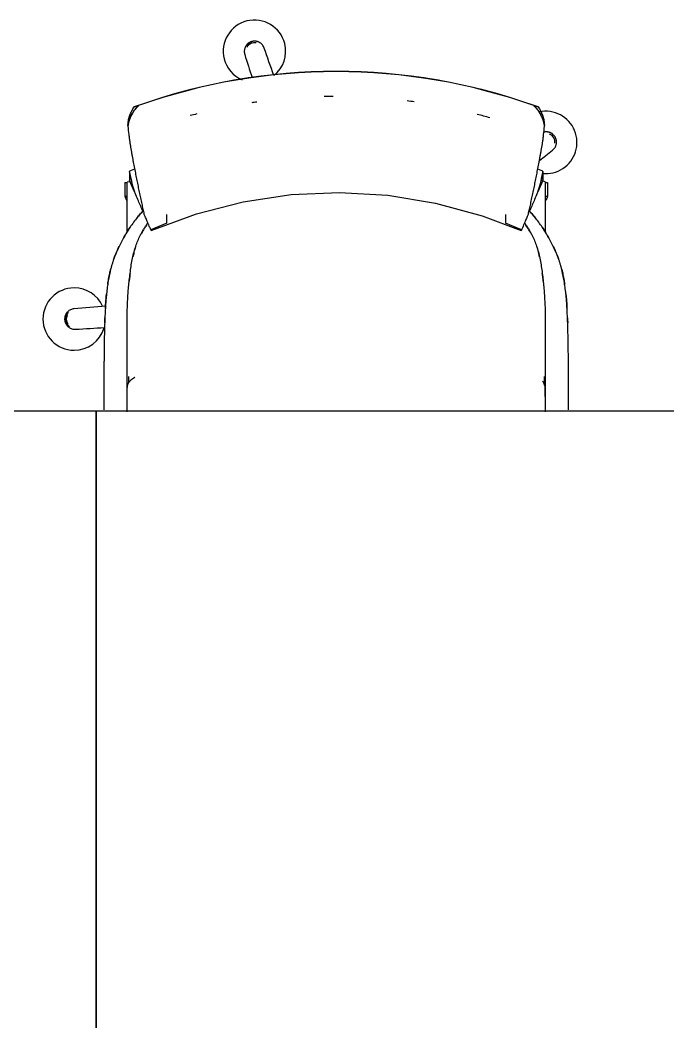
# Model space of a CAD drawing. Extents: x 6433 to 75181, y -2986 to 56414.
# Drawn here: x 26487 to 27318, y 5330 to 6616 of the extents above; entities that cross this region are included whole.
import ezdxf

# ---------------------------------------------------------------- set-up
doc = ezdxf.new("R2010")
doc.units = 0
doc.header["$MEASUREMENT"] = 0
doc.layers.add('A-Furniture', color=252, linetype='CONTINUOUS')

msp = doc.modelspace()

# ---------------------------------------------------------------- linework, layer by layer
at = {"layer": 'A-Furniture'}
for p, q in [((26625.6, 6480.6), (26625.9, 6484.3)), ((26625.9, 6484.3), (26626.4, 6488.5)), ((27159.3, 6488.5), (27159.7, 6484.3)), ((27159.7, 6484.3), (27160, 6480.6)), ((26634.2, 6424.9), (26627.8, 6422.3)), ((26627.8, 6421), (26627.8, 6410.3)), ((27157.8, 6422.3), (27151.4, 6424.9)), ((27157.8, 6421), (27157.8, 6410.3)), ((26621.6, 6407.6), (26621.6, 6390)), ((26621.6, 6407.6), (26624.9, 6407.6)), ((26628.6, 6408.4), (26624.9, 6408)), ((26624.9, 6343.2), (26624.9, 6408)), ((26634.1, 6395.7), (26627.8, 6410.3)), ((27157.8, 6410.3), (27151.5, 6395.7)), ((27160.7, 6408.5), (27156.5, 6409.6)), ((27160.7, 6408.5), (27160.7, 6343.2)), ((27160.7, 6407.6), (27164, 6407.6)), ((27164, 6407.6), (27164, 6390)), ((26773.7, 6382.9), (26835.1, 6392.1)), ((26835.1, 6392.1), (26897, 6394.8)), ((26897, 6394.8), (26959, 6391.2)), ((26621.6, 6390), (26624.9, 6390)), ((26713.6, 6367.5), (26773.7, 6382.9)), ((26959, 6391.2), (27020.2, 6381.2)), ((27020.2, 6381.2), (27080.1, 6365)), ((27160.7, 6390), (27164, 6390)), ((26655.4, 6346), (26713.6, 6367.5)), ((26675.5, 6355.5), (26675.5, 6366.6)), ((27110.2, 6366.6), (27110.2, 6355.5)), ((26675.5, 6355.3), (26655, 6347)), ((27080.1, 6365), (27130.2, 6346)), ((27130.6, 6347), (27110.1, 6355.3)), ((26597.2, 6248.9), (26556.5, 6245.5)), ((26624.9, 6166.8), (26624.9, 6232.8)), ((27160.7, 6232.8), (27160.7, 6166.8)), ((26624.9, 6113.9), (26624.9, 6133.1)), ((27160.7, 6133.1), (27160.7, 6113.9)), ((26584.9, 6113.9), (25784.9, 6113.9)), ((26584.9, 4613.9), (26584.9, 6113.9)), ((27384.9, 6113.9), (26584.9, 6113.9)), ((26584.9, 6113.9), (26584.9, 4613.9))]:
    msp.add_line(p, q, dxfattribs=at)
for centre, radius, start, end in [((26788, 6576.1), 40, 14.1205, 194.1205), ((26788.1, 6575.8), 11.1, 78.6835, 152.96), ((26788, 6576.1), 11.2, 107.8148, 142.9434), ((26788, 6576.1), 40, 308.7602, 14.1205), ((26788, 6576.1), 40, 194.1205, 246.8324), ((26892.8, 5793.4), 756.8, 70.4087, 109.5913), ((26892.8, 5793.4), 756.6, 70.4283, 109.5717), ((26892.8, 5793.4), 756.8, 98.5762, 100.4636), ((26892.8, 5793.4), 756.8, 79.5364, 81.4238), ((26892.8, 5793.4), 756.8, 104.2936, 106.5011), ((26892.8, 5793.4), 756.8, 73.4989, 75.7064), ((26892.8, 5793.4), 724.6, 98.0854, 98.5946), ((26892.8, 5793.4), 724.6, 90.2883, 91.2195), ((26892.8, 5793.4), 724.6, 82.0566, 82.7751), ((26892.8, 5793.4), 756.8, 109.6226, 110.0111), ((26892.8, 5793.4), 724.6, 104.2902, 104.9752), ((26892.8, 5793.4), 724.6, 74.2051, 75.5357), ((26892.8, 5793.4), 756.8, 69.9889, 70.3774), ((27161.7, 6459), 40, 303.0488, 101.8521), ((27162.3, 6459.4), 11.1, 354.0269, 66.9791), ((27161.7, 6459), 40, 263.974, 303.0488), ((26556.7, 6232.3), 40, 90, 270), ((26556.7, 6232.3), 40, 24.4217, 90), ((26556.7, 6232.3), 11.2, 130.1551, 236.5457), ((26557.7, 6232.4), 11.1, 154.4048, 213.826), ((26556.7, 6232.3), 40, 270, 343.4154)]:
    msp.add_arc(centre, radius, start, end, dxfattribs=at)
for points, knots in [([(26791.9, 6588.4), (26791.7, 6588.5), (26791.3, 6588.6), (26790.8, 6588.7), (26790.5, 6588.7), (26790.3, 6588.8), (26790, 6588.8), (26789.7, 6588.9), (26789.4, 6588.9), (26788.9, 6588.9), (26788.5, 6589), (26788.3, 6589), (26788.2, 6589), (26788.1, 6589), (26788, 6589), (26787.9, 6589), (26787.6, 6589), (26787.2, 6588.9), (26786.7, 6588.9), (26786, 6588.8), (26785.3, 6588.7), (26784.6, 6588.5), (26784.1, 6588.3), (26783.6, 6588.2), (26782.9, 6587.9), (26782.1, 6587.5), (26781.5, 6587.2), (26781, 6586.9), (26780.7, 6586.7), (26780.4, 6586.5), (26780.3, 6586.4), (26780.2, 6586.4), (26780.2, 6586.3), (26780.1, 6586.2), (26779.9, 6586.1), (26779.6, 6585.8), (26779.3, 6585.6), (26779, 6585.3), (26778.8, 6585.1), (26778.7, 6585), (26778.6, 6584.9), (26778.5, 6584.8), (26778.4, 6584.7), (26778.2, 6584.5), (26778, 6584.2), (26777.7, 6583.9), (26777.6, 6583.7), (26777.5, 6583.6)], [-1, -1, -1, -1, -0.916667, -0.875, -0.854167, -0.833333, -0.8125, -0.791667, -0.75, -0.708333, -0.6875, -0.677083, -0.671875, -0.666667, -0.661458, -0.65625, -0.645833, -0.625, -0.604167, -0.583333, -0.541667, -0.520833, -0.5, -0.479167, -0.458333, -0.416667, -0.395833, -0.375, -0.354167, -0.34375, -0.338542, -0.333333, -0.328125, -0.322917, -0.3125, -0.291667, -0.25, -0.208333, -0.1875, -0.177083, -0.166667, -0.15625, -0.145833, -0.125, -0.083333, -0.041667, 0, 0, 0, 0]), ([(26796.6, 6585.8), (26796.2, 6586.1), (26795.5, 6586.7), (26794.6, 6587.2), (26794, 6587.6), (26793.6, 6587.7), (26793.4, 6587.8), (26793.3, 6587.9), (26793.1, 6588), (26792.9, 6588), (26792.7, 6588.1), (26792.5, 6588.2), (26792.3, 6588.3), (26792.1, 6588.3), (26792, 6588.4), (26791.9, 6588.4)], [-1, -1, -1, -1, -0.8, -0.6, -0.5, -0.45, -0.4, -0.375, -0.35, -0.3, -0.25, -0.2, -0.15, -0.1, 0, 0, 0, 0]), ([(26777.5, 6583.6), (26777.5, 6583.6), (26777.4, 6583.5), (26777.3, 6583.3), (26777.2, 6583.2), (26777.1, 6583), (26776.9, 6582.8), (26776.8, 6582.5), (26776.6, 6582.2), (26776.4, 6581.9), (26776.1, 6581.2), (26775.6, 6580.1), (26775.4, 6579.3), (26775.3, 6578.8)], [-1, -1, -1, -1, -0.925, -0.85, -0.8125, -0.775, -0.7, -0.625, -0.5875, -0.55, -0.4, -0.2, 0, 0, 0, 0]), ([(26639.1, 6506.4), (26638.1, 6505.5), (26636.8, 6504.1), (26635.2, 6502.2), (26634, 6500.6), (26632.9, 6499.1), (26631.9, 6497.5), (26631.1, 6496.1), (26630.5, 6495), (26630.1, 6494.1), (26629.6, 6493.3), (26629.1, 6492.2), (26628.5, 6490.7), (26627.8, 6489), (26627.2, 6487.3), (26626.7, 6485.6), (26626.1, 6483.4), (26625.8, 6481.7), (26625.6, 6480.6)], [-1, -1, -1, -1, -0.875, -0.8125, -0.75, -0.6875, -0.625, -0.5625, -0.53125, -0.5, -0.46875, -0.4375, -0.375, -0.3125, -0.25, -0.1875, -0.125, 0, 0, 0, 0]), ([(26639.4, 6506.3), (26638.4, 6505.4), (26637.1, 6503.9), (26635.4, 6501.9), (26634.2, 6500.4), (26633, 6498.8), (26632, 6497.1), (26631.1, 6495.7), (26630.5, 6494.5), (26630, 6493.7), (26629.6, 6492.8), (26629, 6491.6), (26628.4, 6490.1), (26627.7, 6488.3), (26627.1, 6486.6), (26626.6, 6484.8), (26626, 6482.5), (26625.7, 6480.8), (26625.6, 6479.7)], [-1, -1, -1, -1, -0.875, -0.8125, -0.75, -0.6875, -0.625, -0.5625, -0.53125, -0.5, -0.46875, -0.4375, -0.375, -0.3125, -0.25, -0.1875, -0.125, 0, 0, 0, 0]), ([(26625.6, 6480.6), (26625.8, 6481.7), (26626.1, 6483.3), (26626.6, 6485.5), (26627.2, 6487.2), (26627.7, 6488.9), (26628.4, 6490.6), (26629, 6492), (26629.5, 6493.1), (26630, 6493.9), (26630.4, 6494.7), (26631, 6495.8), (26631.8, 6497.2), (26632.8, 6498.8), (26633.8, 6500.3), (26634.9, 6501.8), (26636.5, 6503.8), (26637.8, 6505.2), (26638.7, 6506.1)], [-1, -1, -1, -1, -0.875, -0.8125, -0.75, -0.6875, -0.625, -0.5625, -0.53125, -0.5, -0.46875, -0.4375, -0.375, -0.3125, -0.25, -0.1875, -0.125, 0, 0, 0, 0]), ([(26626.4, 6488.5), (26626.6, 6489.4), (26627, 6490.8), (26627.6, 6492.3), (26627.9, 6493.2), (26628.2, 6493.9), (26628.4, 6494.6), (26628.8, 6495.5), (26629.3, 6496.6), (26629.8, 6497.7), (26630.3, 6498.6), (26630.6, 6499.2), (26631, 6499.9), (26631.5, 6500.8), (26632.4, 6502.4), (26633.2, 6503.7), (26633.8, 6504.5)], [-1, -1, -1, -1, -0.833333, -0.75, -0.708333, -0.666667, -0.625, -0.583333, -0.5, -0.416667, -0.375, -0.333333, -0.291667, -0.25, -0.166667, 0, 0, 0, 0]), ([(27160.1, 6479.7), (27160, 6480.8), (27159.7, 6482.5), (27159.1, 6484.8), (27158.6, 6486.6), (27158, 6488.3), (27157.3, 6490.1), (27156.6, 6491.6), (27156.1, 6492.8), (27155.6, 6493.7), (27155.2, 6494.5), (27154.5, 6495.7), (27153.7, 6497.1), (27152.6, 6498.8), (27151.5, 6500.4), (27150.3, 6501.9), (27148.6, 6503.9), (27147.2, 6505.4), (27146.3, 6506.3)], [-1, -1, -1, -1, -0.875, -0.8125, -0.75, -0.6875, -0.625, -0.5625, -0.53125, -0.5, -0.46875, -0.4375, -0.375, -0.3125, -0.25, -0.1875, -0.125, 0, 0, 0, 0]), ([(27155.6, 6494.1), (27155.4, 6494.4), (27155.1, 6495), (27154.5, 6496.1), (27153.7, 6497.5), (27152.7, 6499.1), (27151.6, 6500.6), (27150.5, 6502.2), (27148.8, 6504.1), (27147.5, 6505.5), (27146.6, 6506.4)], [-0.5, -0.5, -0.5, -0.5, -0.46875, -0.4375, -0.375, -0.3125, -0.25, -0.1875, -0.125, 0, 0, 0, 0]), ([(27147, 6506.1), (27147.9, 6505.2), (27149.1, 6503.8), (27150.7, 6501.8), (27151.8, 6500.3), (27152.9, 6498.8), (27153.9, 6497.2), (27154.7, 6495.8), (27155.3, 6494.7), (27155.6, 6494.2), (27155.7, 6493.9)], [-1, -1, -1, -1, -0.875, -0.8125, -0.75, -0.6875, -0.625, -0.5625, -0.53125, -0.5, -0.5, -0.5, -0.5]), ([(27151.8, 6504.5), (27152.4, 6503.7), (27153.3, 6502.4), (27154.2, 6500.9), (27154.7, 6500), (27155, 6499.3), (27155.4, 6498.7), (27155.8, 6497.8), (27156.3, 6496.6), (27156.8, 6495.5), (27157.2, 6494.6), (27157.5, 6493.9), (27157.8, 6493.2), (27158.1, 6492.3), (27158.6, 6490.7), (27159, 6489.4), (27159.3, 6488.5)], [-1, -1, -1, -1, -0.833333, -0.75, -0.708333, -0.666667, -0.625, -0.583333, -0.5, -0.416667, -0.375, -0.333333, -0.291667, -0.25, -0.166667, 0, 0, 0, 0]), ([(27156.6, 6492), (27156.8, 6491.5), (27157.3, 6490.5), (27157.9, 6488.9), (27158.5, 6487.2), (27159, 6485.5), (27159.6, 6483.3), (27159.9, 6481.7), (27160, 6480.6)], [-0.4263073, -0.4263073, -0.4263073, -0.4263073, -0.375, -0.3125, -0.25, -0.1875, -0.125, 0, 0, 0, 0]), ([(27160, 6480.6), (27159.9, 6481.7), (27159.6, 6483.4), (27159, 6485.6), (27158.5, 6487.3), (27157.9, 6489), (27157.2, 6490.6), (27156.8, 6491.5), (27156.6, 6491.9)], [-1, -1, -1, -1, -0.875, -0.8125, -0.75, -0.6875, -0.625, -0.5812605, -0.5812605, -0.5812605, -0.5812605]), ([(26625.6, 6479.7), (26625.9, 6476), (26626.5, 6470.7), (26627.4, 6464), (26628.1, 6459.2), (26628.8, 6454.7), (26629.5, 6450.4), (26630.3, 6446.2), (26631, 6442), (26631.8, 6437.8), (26632.8, 6432.3), (26634.1, 6425.6), (26635.6, 6417.9), (26637.1, 6410.3), (26638.4, 6404), (26639.4, 6399), (26640.2, 6395.3), (26641, 6391.5), (26641.8, 6387.7), (26642.6, 6383.9), (26643.4, 6380.3), (26644.1, 6376.9), (26645.1, 6372.4), (26645.9, 6369.3), (26646.3, 6367.2)], [-1, -1, -1, -1, -0.928571, -0.892857, -0.857143, -0.821429, -0.785714, -0.75, -0.714286, -0.678571, -0.642857, -0.571429, -0.5, -0.428571, -0.357143, -0.321429, -0.285714, -0.25, -0.214286, -0.178571, -0.142857, -0.107143, -0.071429, 0, 0, 0, 0]), ([(27139.3, 6367.2), (27139.8, 6369.3), (27140.5, 6372.4), (27141.5, 6376.9), (27142.3, 6380.3), (27143.1, 6383.9), (27143.9, 6387.7), (27144.7, 6391.5), (27145.5, 6395.3), (27146.2, 6399), (27147.3, 6404), (27148.3, 6409), (27149.3, 6414.1), (27150.3, 6419.1), (27151.6, 6425.6), (27152.8, 6432.3), (27153.9, 6437.8), (27154.6, 6442), (27155.4, 6446.2), (27156.1, 6450.4), (27156.9, 6454.7), (27157.6, 6459.2), (27158.3, 6464), (27159.1, 6470.7), (27159.7, 6476), (27160.1, 6479.7)], [-1, -1, -1, -1, -0.928571, -0.892857, -0.857143, -0.821429, -0.785714, -0.75, -0.714286, -0.678571, -0.642857, -0.571429, -0.535714, -0.5, -0.428571, -0.357143, -0.321429, -0.285714, -0.25, -0.214286, -0.178571, -0.142857, -0.107143, -0.071429, 0, 0, 0, 0]), ([(27166.3, 6471.9), (27166.2, 6471.9), (27166.1, 6472), (27165.9, 6472), (27165.7, 6472.1), (27165.6, 6472.1), (27165.3, 6472.2), (27165, 6472.3), (27164.7, 6472.3), (27164.3, 6472.4), (27163.5, 6472.5), (27162.4, 6472.6), (27161.5, 6472.5), (27161, 6472.5)], [-1, -1, -1, -1, -0.925, -0.85, -0.8125, -0.775, -0.7, -0.625, -0.5875, -0.55, -0.4, -0.2, 0, 0, 0, 0]), ([(27175.5, 6459.8), (27175.4, 6460.1), (27175.4, 6460.5), (27175.4, 6461), (27175.3, 6461.3), (27175.3, 6461.5), (27175.2, 6461.7), (27175.2, 6462), (27175.1, 6462.4), (27175, 6462.9), (27174.9, 6463.2), (27174.8, 6463.4), (27174.8, 6463.5), (27174.8, 6463.6), (27174.7, 6463.7), (27174.7, 6463.9), (27174.6, 6464.1), (27174.4, 6464.5), (27174.2, 6464.9), (27173.9, 6465.5), (27173.6, 6466.2), (27173.2, 6466.8), (27172.9, 6467.2), (27172.5, 6467.7), (27172, 6468.2), (27171.5, 6468.8), (27170.9, 6469.3), (27170.5, 6469.7), (27170.2, 6469.9), (27170, 6470.1), (27169.8, 6470.2), (27169.8, 6470.2), (27169.7, 6470.3), (27169.6, 6470.4), (27169.4, 6470.5), (27169.1, 6470.7), (27168.7, 6470.9), (27168.3, 6471.1), (27168.1, 6471.2), (27168, 6471.3), (27167.9, 6471.3), (27167.7, 6471.4), (27167.6, 6471.4), (27167.4, 6471.5), (27167, 6471.7), (27166.6, 6471.8), (27166.4, 6471.9), (27166.3, 6471.9)], [-1, -1, -1, -1, -0.916667, -0.875, -0.854167, -0.833333, -0.8125, -0.791667, -0.75, -0.708333, -0.6875, -0.677083, -0.671875, -0.666667, -0.661458, -0.65625, -0.645833, -0.625, -0.604167, -0.583333, -0.541667, -0.520833, -0.5, -0.479167, -0.458333, -0.416667, -0.395833, -0.375, -0.354167, -0.34375, -0.338542, -0.333333, -0.328125, -0.322917, -0.3125, -0.291667, -0.25, -0.208333, -0.1875, -0.177083, -0.166667, -0.15625, -0.145833, -0.125, -0.083333, -0.041667, 0, 0, 0, 0]), ([(27174.5, 6454.6), (27174.7, 6455), (27175, 6455.9), (27175.2, 6456.9), (27175.3, 6457.6), (27175.4, 6458), (27175.4, 6458.2), (27175.4, 6458.4), (27175.4, 6458.6), (27175.4, 6458.8), (27175.5, 6459), (27175.5, 6459.2), (27175.5, 6459.4), (27175.5, 6459.6), (27175.5, 6459.8), (27175.5, 6459.8)], [-1, -1, -1, -1, -0.8, -0.6, -0.5, -0.45, -0.4, -0.375, -0.35, -0.3, -0.25, -0.2, -0.15, -0.1, 0, 0, 0, 0]), ([(27157.8, 6419.9), (27157.8, 6420.5), (27157.8, 6421.3), (27157.8, 6421.9), (27157.8, 6422), (27157.8, 6422)], [0.4444444, 0.4444444, 0.4444444, 0.4444444, 0.5833333, 0.6527778, 0.6666667, 0.6666667, 0.6666667, 0.6666667]), ([(26627.8, 6410.3), (26629.3, 6406.9), (26631.4, 6401.9), (26633.5, 6397), (26634.1, 6395.6)], [-1, -1, -1, -1, -0.94117647, -0.91762986, -0.91762986, -0.91762986, -0.91762986]), ([(26634.1, 6395.6), (26633.5, 6397), (26631.4, 6401.9), (26629.3, 6406.9), (26627.8, 6410.3)], [-0.08237014, -0.08237014, -0.08237014, -0.08237014, -0.05882353, 0, 0, 0, 0]), ([(27151.5, 6395.6), (27152.1, 6397), (27153.8, 6400.9), (27155.5, 6404.8), (27156.5, 6407.3)], [-0.08237256, -0.08237256, -0.08237256, -0.08237256, -0.05882353, -0.01720991, -0.01720991, -0.01720991, -0.01720991]), ([(27156.5, 6407.3), (27155.5, 6404.8), (27153.8, 6400.9), (27152.1, 6397), (27151.5, 6395.6)], [-0.98279009, -0.98279009, -0.98279009, -0.98279009, -0.94117647, -0.91762744, -0.91762744, -0.91762744, -0.91762744]), ([(26644.7, 6371), (26644.3, 6371.9), (26643.1, 6374.8), (26640.7, 6380.4), (26637.5, 6387.7), (26635.3, 6393), (26634.1, 6395.7)], [-0.7, -0.7, -0.7, -0.7, -0.6, -0.4, -0.2, 0, 0, 0, 0]), ([(27151.5, 6395.7), (27150.4, 6393), (27148.1, 6387.7), (27145, 6380.4), (27142.6, 6374.9), (27141.3, 6371.9), (27140.9, 6371)], [-1, -1, -1, -1, -0.8, -0.6, -0.4, -0.3, -0.3, -0.3, -0.3]), ([(26645.1, 6371), (26644.4, 6370.3), (26640.1, 6365.8), (26634.5, 6358.8), (26628.4, 6350.2), (26624.2, 6343.6), (26620.8, 6337.9), (26618.3, 6333.3), (26616.5, 6329.8), (26614.8, 6326.2), (26612.6, 6321.5), (26610, 6315.7), (26607.6, 6309.8), (26606, 6304.9), (26604.8, 6301), (26603.7, 6297), (26602.5, 6291.8), (26601.1, 6285.2), (26600, 6278.5), (26599.2, 6273.1), (26598.7, 6268.9), (26598.2, 6264.8), (26597.7, 6259.5), (26597.2, 6253.2), (26596.7, 6245.9), (26596.3, 6238.6), (26596, 6231.2), (26595.7, 6223.8), (26595.5, 6216.2), (26595.4, 6209.7), (26595.3, 6204.2), (26595.2, 6200), (26595.2, 6196), (26595.1, 6192.6), (26595.1, 6189.7), (26595, 6186.4), (26595, 6182.3), (26595, 6177.4), (26594.9, 6172.5), (26594.9, 6167.8), (26594.9, 6164.1), (26594.9, 6161), (26594.9, 6157.9), (26594.9, 6153.9), (26594.9, 6149.5), (26594.8, 6145.7), (26594.8, 6142.6), (26594.8, 6140.5), (26594.8, 6138.7), (26594.8, 6137.3), (26594.8, 6135.6), (26594.8, 6133.3), (26594.8, 6131.1), (26594.8, 6129.3), (26594.8, 6127.5), (26594.8, 6125.1), (26594.8, 6122.1), (26594.8, 6120.4), (26594.8, 6119.3), (26594.8, 6117.6), (26594.8, 6116.4), (26594.8, 6115.9)], [0.3653943, 0.3653943, 0.3653943, 0.3653943, 0.3695652, 0.3913043, 0.4021739, 0.4130435, 0.423913, 0.4293478, 0.4347826, 0.4402174, 0.4456522, 0.4565217, 0.4673913, 0.4728261, 0.4782609, 0.4836957, 0.4891304, 0.5, 0.5108696, 0.5163043, 0.5217391, 0.5271739, 0.5326087, 0.5434783, 0.5543478, 0.5652174, 0.576087, 0.5869565, 0.5978261, 0.6086957, 0.6141304, 0.6195652, 0.625, 0.6304348, 0.6358696, 0.6413043, 0.6467391, 0.6521739, 0.6576087, 0.6630435, 0.6684783, 0.673913, 0.6793478, 0.6847826, 0.6902174, 0.6956522, 0.6983696, 0.701087, 0.7038043, 0.7065217, 0.7092391, 0.7119565, 0.7146739, 0.7173913, 0.7201087, 0.7228261, 0.7282609, 0.7309783, 0.7336957, 0.736413, 0.7391304, 0.7391304, 0.7391304, 0.7391304]), ([(26636.8, 6361.6), (26637.2, 6362.3), (26639.3, 6364.8), (26642.1, 6368), (26644.5, 6370.4), (26645.3, 6371.2)], [0.61124881, 0.61124881, 0.61124881, 0.61124881, 0.61458333, 0.625, 0.62948281, 0.62948281, 0.62948281, 0.62948281]), ([(27140.4, 6371.2), (27141.1, 6370.4), (27143.6, 6368), (27146.4, 6364.8), (27148.4, 6362.3), (27148.9, 6361.6)], [0.37051719, 0.37051719, 0.37051719, 0.37051719, 0.375, 0.38541667, 0.38875119, 0.38875119, 0.38875119, 0.38875119]), ([(27190.8, 6115.9), (27190.8, 6116.4), (27190.8, 6117.6), (27190.8, 6119.3), (27190.8, 6120.4), (27190.8, 6122.1), (27190.8, 6125.1), (27190.8, 6127.5), (27190.8, 6129.3), (27190.8, 6131.1), (27190.8, 6133.3), (27190.8, 6135.6), (27190.8, 6137.3), (27190.8, 6138.7), (27190.8, 6140.5), (27190.8, 6142.6), (27190.8, 6145.7), (27190.8, 6149.5), (27190.8, 6153.9), (27190.8, 6157.9), (27190.8, 6161), (27190.8, 6164.1), (27190.7, 6167.8), (27190.7, 6172.5), (27190.7, 6177.4), (27190.6, 6182.3), (27190.6, 6186.4), (27190.6, 6189.7), (27190.5, 6192.6), (27190.5, 6196), (27190.4, 6200), (27190.4, 6204.2), (27190.3, 6209.7), (27190.1, 6216.2), (27189.9, 6223.8), (27189.7, 6231.2), (27189.3, 6238.6), (27188.9, 6245.9), (27188.5, 6253.2), (27188, 6259.5), (27187.5, 6264.8), (27187, 6268.9), (27186.4, 6273.1), (27185.7, 6278.5), (27184.6, 6285.2), (27183.2, 6291.8), (27181.9, 6297), (27180.9, 6301), (27179.7, 6304.9), (27178, 6309.8), (27175.7, 6315.7), (27173.1, 6321.5), (27170.9, 6326.2), (27169.1, 6329.8), (27167.3, 6333.3), (27164.8, 6337.9), (27161.5, 6343.6), (27157.2, 6350.2), (27151.2, 6358.8), (27145.5, 6365.8), (27141.3, 6370.3), (27140.6, 6371)], [0.2608696, 0.2608696, 0.2608696, 0.2608696, 0.263587, 0.2663043, 0.2690217, 0.2717391, 0.2771739, 0.2798913, 0.2826087, 0.2853261, 0.2880435, 0.2907609, 0.2934783, 0.2961957, 0.298913, 0.3016304, 0.3043478, 0.3097826, 0.3152174, 0.3206522, 0.326087, 0.3315217, 0.3369565, 0.3423913, 0.3478261, 0.3532609, 0.3586957, 0.3641304, 0.3695652, 0.375, 0.3804348, 0.3858696, 0.3913043, 0.4021739, 0.4130435, 0.423913, 0.4347826, 0.4456522, 0.4565217, 0.4673913, 0.4728261, 0.4782609, 0.4836957, 0.4891304, 0.5, 0.5108696, 0.5163043, 0.5217391, 0.5271739, 0.5326087, 0.5434783, 0.5543478, 0.5597826, 0.5652174, 0.5706522, 0.576087, 0.5869565, 0.5978261, 0.6086957, 0.6304348, 0.6346057, 0.6346057, 0.6346057, 0.6346057]), ([(26624.8, 6113.3), (26624.8, 6113.4), (26624.8, 6114), (26624.8, 6115.2), (26624.8, 6117), (26624.8, 6118.4), (26624.8, 6119.3), (26624.8, 6120.2), (26624.8, 6121.1), (26624.8, 6122.6), (26624.8, 6124.7), (26624.8, 6126.5), (26624.8, 6128.3), (26624.8, 6130), (26624.8, 6131.9), (26624.8, 6134.1), (26624.8, 6136.2), (26624.8, 6137.7), (26624.8, 6139.1), (26624.8, 6140.8), (26624.8, 6142.8), (26624.8, 6145.7), (26624.8, 6149.1), (26624.8, 6153.4), (26624.8, 6157.3), (26624.8, 6160.5), (26624.8, 6163.6), (26624.8, 6168.6), (26624.8, 6175.9), (26624.8, 6182.7), (26624.8, 6186.8), (26624.8, 6189.9), (26624.8, 6192.7), (26624.8, 6195.8), (26624.8, 6200.4), (26624.8, 6205.4), (26624.8, 6210.2), (26624.8, 6214.9), (26624.8, 6220.3), (26624.8, 6226.5), (26624.8, 6232.6), (26624.8, 6238.6), (26624.9, 6244.8), (26625.1, 6251.5), (26625.5, 6259), (26626, 6267), (26626.7, 6275.6), (26627.7, 6284.4), (26628.8, 6293.2), (26630, 6302), (26631.5, 6310.4), (26633.5, 6318.6), (26635.8, 6326.1), (26638.3, 6332.9), (26640.8, 6338.4), (26643, 6342.7), (26644.8, 6346), (26646.8, 6349.3), (26648.9, 6352.4), (26650.3, 6354.3), (26651, 6355.2)], [0.265434, 0.265434, 0.265434, 0.265434, 0.2663043, 0.2690217, 0.2717391, 0.2744565, 0.2758152, 0.2771739, 0.2798913, 0.2826087, 0.2853261, 0.2880435, 0.2907609, 0.2934783, 0.2961957, 0.298913, 0.3016304, 0.3043478, 0.3070652, 0.3097826, 0.3125, 0.3152174, 0.3206522, 0.326087, 0.3315217, 0.3369565, 0.3423913, 0.3478261, 0.3586957, 0.3641304, 0.3695652, 0.375, 0.3804348, 0.3858696, 0.3913043, 0.4021739, 0.4076087, 0.4130435, 0.423913, 0.4347826, 0.4456522, 0.4565217, 0.4673913, 0.4782609, 0.4891304, 0.5, 0.5108696, 0.5217391, 0.5326087, 0.5434783, 0.5543478, 0.5652174, 0.576087, 0.5869565, 0.5978261, 0.6032609, 0.6086957, 0.6141304, 0.6195652, 0.6245261, 0.6245261, 0.6245261, 0.6245261]), ([(26649.9, 6353.2), (26649.8, 6353.1), (26648.3, 6351.1), (26645.6, 6347.1), (26643.1, 6342.9), (26642, 6340.8), (26641.9, 6340.7)], [0.38494072, 0.38494072, 0.38494072, 0.38494072, 0.38541667, 0.39583333, 0.40625, 0.40666493, 0.40666493, 0.40666493, 0.40666493]), ([(27134.7, 6355.2), (27135.4, 6354.3), (27136.8, 6352.4), (27138.9, 6349.3), (27140.8, 6346), (27142.6, 6342.7), (27144.9, 6338.4), (27147.4, 6332.9), (27149.9, 6326.1), (27152.2, 6318.6), (27154.1, 6310.4), (27155.6, 6302), (27156.9, 6293.2), (27158, 6284.4), (27158.9, 6275.6), (27159.6, 6267), (27160.1, 6259), (27160.6, 6251.5), (27160.8, 6244.8), (27160.9, 6238.6), (27160.8, 6232.6), (27160.8, 6226.5), (27160.9, 6220.3), (27160.9, 6214.9), (27160.9, 6210.2), (27160.8, 6205.4), (27160.8, 6200.4), (27160.8, 6195.8), (27160.8, 6192.7), (27160.8, 6189.9), (27160.8, 6186.8), (27160.8, 6182.7), (27160.8, 6175.9), (27160.8, 6168.6), (27160.8, 6163.6), (27160.8, 6160.5), (27160.8, 6157.3), (27160.8, 6153.4), (27160.8, 6149.1), (27160.8, 6145.7), (27160.8, 6142.8), (27160.8, 6140.8), (27160.8, 6139.1), (27160.8, 6137.7), (27160.8, 6136.2), (27160.8, 6134.1), (27160.8, 6131.9), (27160.8, 6130), (27160.8, 6128.3), (27160.8, 6126.5), (27160.8, 6124.7), (27160.8, 6122.6), (27160.8, 6121.1), (27160.8, 6120.2), (27160.8, 6119.3), (27160.8, 6118.4), (27160.8, 6117), (27160.8, 6115.2), (27160.8, 6114), (27160.8, 6113.4), (27160.8, 6113.3)], [0.3754739, 0.3754739, 0.3754739, 0.3754739, 0.3804348, 0.3858696, 0.3913043, 0.3967391, 0.4021739, 0.4130435, 0.423913, 0.4347826, 0.4456522, 0.4565217, 0.4673913, 0.4782609, 0.4891304, 0.5, 0.5108696, 0.5217391, 0.5326087, 0.5434783, 0.5543478, 0.5652174, 0.576087, 0.5869565, 0.5923913, 0.5978261, 0.6086957, 0.6141304, 0.6195652, 0.625, 0.6304348, 0.6358696, 0.6413043, 0.6521739, 0.6576087, 0.6630435, 0.6684783, 0.673913, 0.6793478, 0.6847826, 0.6875, 0.6902174, 0.6929348, 0.6956522, 0.6983696, 0.701087, 0.7038043, 0.7065217, 0.7092391, 0.7119565, 0.7146739, 0.7173913, 0.7201087, 0.7228261, 0.7241848, 0.7255435, 0.7282609, 0.7309783, 0.7336957, 0.734566, 0.734566, 0.734566, 0.734566]), ([(27143.7, 6340.7), (27143.7, 6340.8), (27142.5, 6342.9), (27140.1, 6347.1), (27137.3, 6351.1), (27135.9, 6353.1), (27135.8, 6353.2)], [0.59333507, 0.59333507, 0.59333507, 0.59333507, 0.59375, 0.60416667, 0.61458333, 0.61505928, 0.61505928, 0.61505928, 0.61505928]), ([(26620.2, 6336.8), (26620.7, 6337.5), (26622.3, 6340.4), (26625.1, 6344.8), (26627.5, 6348.5), (26628.5, 6350.1)], [0.56930885, 0.56930885, 0.56930885, 0.56930885, 0.57291667, 0.58333333, 0.59148312, 0.59148312, 0.59148312, 0.59148312]), ([(27157.1, 6350.1), (27158.2, 6348.5), (27160.6, 6344.8), (27163.3, 6340.4), (27165, 6337.5), (27165.4, 6336.8)], [0.40851688, 0.40851688, 0.40851688, 0.40851688, 0.41666667, 0.42708333, 0.43069115, 0.43069115, 0.43069115, 0.43069115]), ([(26607.7, 6309.7), (26608.9, 6312.9), (26610.9, 6318.2), (26613.3, 6323.4), (26614.3, 6325.6)], [0.52726515, 0.52726515, 0.52726515, 0.52726515, 0.54166667, 0.55157401, 0.55157401, 0.55157401, 0.55157401]), ([(26635.3, 6324.9), (26635, 6323.8), (26634, 6320.4), (26633, 6316.1), (26632.3, 6313), (26632.1, 6312.2)], [0.43216245, 0.43216245, 0.43216245, 0.43216245, 0.4375, 0.44791667, 0.45133306, 0.45133306, 0.45133306, 0.45133306]), ([(27153.5, 6312.2), (27153.4, 6313), (27152.7, 6316.1), (27151.6, 6320.4), (27150.7, 6323.8), (27150.3, 6324.9)], [0.54866694, 0.54866694, 0.54866694, 0.54866694, 0.55208333, 0.5625, 0.56783755, 0.56783755, 0.56783755, 0.56783755]), ([(27171.3, 6325.6), (27172.3, 6323.4), (27174.7, 6318.2), (27176.8, 6312.9), (27177.9, 6309.7)], [0.44842599, 0.44842599, 0.44842599, 0.44842599, 0.45833333, 0.47273485, 0.47273485, 0.47273485, 0.47273485]), ([(26599.7, 6276.9), (26600.1, 6279.3), (26600.8, 6284.1), (26602.1, 6290.4), (26603.1, 6294.4), (26603.5, 6295.9)], [0.47965584, 0.47965584, 0.47965584, 0.47965584, 0.48958333, 0.5, 0.50681696, 0.50681696, 0.50681696, 0.50681696]), ([(26628.4, 6290.7), (26628.2, 6288.9), (26627.8, 6285.7), (26627.5, 6282.5), (26627.3, 6281.1)], [0.48211362, 0.48211362, 0.48211362, 0.48211362, 0.48958333, 0.49574199, 0.49574199, 0.49574199, 0.49574199]), ([(27158.3, 6281.1), (27158.2, 6282.5), (27157.8, 6285.7), (27157.5, 6288.9), (27157.2, 6290.7)], [0.50425801, 0.50425801, 0.50425801, 0.50425801, 0.51041667, 0.51788638, 0.51788638, 0.51788638, 0.51788638]), ([(27182.2, 6295.9), (27182.6, 6294.4), (27183.6, 6290.4), (27184.8, 6284.1), (27185.6, 6279.3), (27185.9, 6276.9)], [0.49318304, 0.49318304, 0.49318304, 0.49318304, 0.5, 0.51041667, 0.52034416, 0.52034416, 0.52034416, 0.52034416]), ([(26596.7, 6246.3), (26596.8, 6246.8), (26596.9, 6249.7), (26597.3, 6254.8), (26597.8, 6260.4), (26598.1, 6263.7), (26598.2, 6264.6)], [0.43499292, 0.43499292, 0.43499292, 0.43499292, 0.4375, 0.44791667, 0.45833333, 0.46216604, 0.46216604, 0.46216604, 0.46216604]), ([(27187.4, 6264.6), (27187.5, 6263.7), (27187.9, 6260.4), (27188.4, 6254.8), (27188.7, 6249.7), (27188.9, 6246.8), (27188.9, 6246.3)], [0.53783396, 0.53783396, 0.53783396, 0.53783396, 0.54166667, 0.55208333, 0.5625, 0.56500708, 0.56500708, 0.56500708, 0.56500708]), ([(26546.4, 6239.2), (26546.3, 6239), (26546.1, 6238.6), (26545.9, 6238.2), (26545.7, 6237.9), (26545.6, 6237.7), (26545.5, 6237.5), (26545.4, 6237.2), (26545.3, 6236.8), (26545.1, 6236.4), (26545, 6236), (26545, 6235.8), (26544.9, 6235.7), (26544.9, 6235.6), (26544.9, 6235.5), (26544.9, 6235.4), (26544.8, 6235.1), (26544.7, 6234.8), (26544.7, 6234.3), (26544.6, 6233.6), (26544.5, 6232.8), (26544.5, 6232.1), (26544.5, 6231.6), (26544.6, 6231), (26544.7, 6230.3), (26544.8, 6229.5), (26545, 6228.8), (26545.2, 6228.2), (26545.3, 6227.8), (26545.4, 6227.6), (26545.5, 6227.5), (26545.5, 6227.4), (26545.5, 6227.3), (26545.6, 6227.1), (26545.7, 6227), (26545.8, 6226.6), (26546, 6226.2), (26546.2, 6225.9), (26546.4, 6225.6), (26546.4, 6225.5), (26546.5, 6225.4), (26546.6, 6225.3), (26546.7, 6225.2), (26546.8, 6225), (26547, 6224.7), (26547.3, 6224.3), (26547.4, 6224.1), (26547.5, 6224)], [-1, -1, -1, -1, -0.916667, -0.875, -0.854167, -0.833333, -0.8125, -0.791667, -0.75, -0.708333, -0.6875, -0.677083, -0.671875, -0.666667, -0.661458, -0.65625, -0.645833, -0.625, -0.604167, -0.583333, -0.541667, -0.520833, -0.5, -0.479167, -0.458333, -0.416667, -0.395833, -0.375, -0.354167, -0.34375, -0.338542, -0.333333, -0.328125, -0.322917, -0.3125, -0.291667, -0.25, -0.208333, -0.1875, -0.177083, -0.166667, -0.15625, -0.145833, -0.125, -0.083333, -0.041667, 0, 0, 0, 0]), ([(26550, 6243.1), (26549.7, 6242.8), (26549, 6242.2), (26548.2, 6241.5), (26547.7, 6241), (26547.5, 6240.7), (26547.3, 6240.5), (26547.2, 6240.4), (26547.1, 6240.2), (26547, 6240.1), (26546.9, 6239.9), (26546.8, 6239.7), (26546.6, 6239.5), (26546.5, 6239.4), (26546.5, 6239.2), (26546.4, 6239.2)], [-1, -1, -1, -1, -0.8, -0.6, -0.5, -0.45, -0.4, -0.375, -0.35, -0.3, -0.25, -0.2, -0.15, -0.1, 0, 0, 0, 0]), ([(27189.5, 6233.8), (27189.6, 6232.5), (27189.7, 6230.4), (27189.8, 6228.3), (27189.8, 6227.4)], [0.583333333, 0.583333333, 0.583333333, 0.583333333, 0.588541667, 0.59241184, 0.59241184, 0.59241184, 0.59241184]), ([(26547.5, 6224), (26547.5, 6224), (26547.6, 6223.9), (26547.7, 6223.8), (26547.8, 6223.6), (26548, 6223.5), (26548.2, 6223.3), (26548.4, 6223), (26548.6, 6222.8), (26548.9, 6222.6), (26549.5, 6222.1), (26550.4, 6221.4), (26551.2, 6220.9), (26551.6, 6220.7)], [-1, -1, -1, -1, -0.925, -0.85, -0.8125, -0.775, -0.7, -0.625, -0.5875, -0.55, -0.4, -0.2, 0, 0, 0, 0]), ([(26626.4, 6150.6), (26626, 6150.1), (26624.9, 6148), (26624.6, 6146), (26624.9, 6144.5)], [0.92458259, 0.92458259, 0.92458259, 0.92458259, 0.94444444, 1, 1, 1, 1]), ([(26634.6, 6157.6), (26634.3, 6157.4), (26633.8, 6157.1), (26632.8, 6156.5), (26631.2, 6155.4), (26629.5, 6154), (26627.9, 6152.4), (26627.2, 6151.5), (26626.9, 6151)], [0.8888889, 0.8888889, 0.8888889, 0.8888889, 0.8958333, 0.9027778, 0.9166667, 0.9444444, 0.9722222, 1, 1, 1, 1]), ([(27159.7, 6149.2), (27159.5, 6149.8), (27158.9, 6150.9), (27158, 6152), (27157.6, 6152.5)], [0, 0, 0, 0, 0.02777778, 0.0505051, 0.0505051, 0.0505051, 0.0505051]), ([(27159.2, 6150.6), (27159.6, 6150.1), (27160.8, 6148), (27161.1, 6146), (27160.7, 6144.5)], [-0.07541741, -0.07541741, -0.07541741, -0.07541741, -0.05555556, 0, 0, 0, 0])]:
    msp.add_open_spline(points, degree=3, knots=knots, dxfattribs=at)
for points in [[(26800.5, 6580.1), (26800.2, 6580.9), (26799.6, 6582.3), (26798.3, 6584.2), (26797.2, 6585.3), (26796.6, 6585.8)], [(26775.3, 6578.8), (26775.1, 6578), (26774.9, 6576.5), (26775, 6574.1), (26775.3, 6572.6), (26775.5, 6571.9)], [(26775.5, 6571.9), (26778.7, 6562), (26781.8, 6552.2), (26784.9, 6542.4)], [(26812.7, 6545.1), (26808.7, 6556.8), (26804.6, 6568.5), (26800.5, 6580.1)], [(26633.8, 6504.5), (26634.5, 6504.8), (26636.1, 6505.4), (26638, 6506), (26639.1, 6506.4)], [(27146.6, 6506.4), (27147.6, 6506), (27149.6, 6505.4), (27151.1, 6504.8), (27151.8, 6504.5)], [(26626.8, 6485.2), (26626.7, 6486.3), (26626.5, 6487.4), (26626.4, 6488.5)], [(27159.3, 6488.5), (27159.1, 6487.4), (27159, 6486.3), (27158.9, 6485.2)], [(27161, 6472.5), (27160.2, 6472.4), (27159.4, 6472.2), (27158.7, 6472)], [(27153.4, 6435.7), (27159.1, 6440.2), (27164.8, 6444.6), (27170.4, 6449.1)], [(27170.4, 6449.1), (27171, 6449.5), (27172.2, 6450.6), (27173.6, 6452.5), (27174.3, 6453.9), (27174.5, 6454.6)], [(26627.8, 6422), (26627.8, 6421.9), (26627.8, 6421.3), (26627.8, 6420.4), (26627.8, 6419.9)], [(26627.8, 6421), (26627.8, 6421.4), (26627.8, 6421.7), (26627.8, 6421.9)], [(26627.9, 6420.7), (26627.9, 6420.8), (26627.8, 6420.9), (26627.8, 6421)], [(26627.9, 6420.3), (26628.9, 6415.1), (26630.8, 6405.8), (26633, 6398.7), (26634.1, 6395.7)], [(27151.5, 6395.7), (27152.7, 6398.7), (27154.8, 6405.8), (27156.8, 6415.1), (27157.7, 6420.3)], [(27157.8, 6421.9), (27157.8, 6421.7), (27157.8, 6421.4), (27157.8, 6421)], [(27157.8, 6421), (27157.8, 6420.9), (27157.8, 6420.8), (27157.8, 6420.7)], [(26627.8, 6413.8), (26627.8, 6413), (26627.8, 6412.2), (26627.8, 6411.4)], [(27157.8, 6411.4), (27157.8, 6412.2), (27157.8, 6413), (27157.8, 6413.8)], [(26621.6, 6390), (26622.3, 6388), (26623.2, 6386), (26624.2, 6384.2)], [(27164, 6390), (27163.3, 6388), (27162.5, 6386), (27161.5, 6384.2)], [(26655.4, 6346.1), (26655.4, 6346.2), (26655.1, 6346.8), (26654.5, 6348.3), (26653.6, 6350.3), (26652.5, 6352.9), (26651, 6356.5), (26649, 6361.1), (26647.3, 6365), (26646.3, 6367.2)], [(27139.3, 6367.2), (27138.4, 6365), (27136.7, 6361.1), (27134.7, 6356.5), (27133.2, 6352.9), (27132.1, 6350.3), (27131.5, 6349), (27131.2, 6348.4)], [(27131.2, 6348.4), (27131, 6347.8), (27130.5, 6346.8), (27130.3, 6346.2), (27130.2, 6346.1)], [(26556.5, 6245.5), (26555.7, 6245.4), (26554.2, 6245.1), (26552, 6244.3), (26550.7, 6243.5), (26550, 6243.1)], [(26595.9, 6227.4), (26595.9, 6229.5), (26596, 6231.6), (26596.1, 6233.8)], [(26551.6, 6220.7), (26552.3, 6220.3), (26553.8, 6219.7), (26556.1, 6219.2), (26557.6, 6219.2), (26558.4, 6219.2)], [(26558.4, 6219.2), (26570.9, 6219.9), (26583.3, 6220.7), (26595.8, 6221.4)], [(26624.9, 6144.5), (26624.9, 6145.5), (26625.1, 6147.6), (26626.2, 6149.9), (26626.9, 6151)], [(26626.9, 6151), (26626.9, 6153.5), (26626.9, 6156.2), (26626.9, 6158.8)], [(27159.7, 6158.7), (27159.7, 6155.4), (27159.7, 6152.2), (27159.7, 6149.2)], [(27160.7, 6144.5), (27160.8, 6145.2), (27160.6, 6146.8), (27160.1, 6148.4), (27159.7, 6149.2)], [(26624.9, 6133.1), (26624.9, 6136.5), (26624.9, 6140.3), (26624.9, 6144.5)], [(27160.7, 6133.1), (27160.7, 6136.5), (27160.7, 6140.3), (27160.7, 6144.5)]]:
    msp.add_open_spline(points, degree=3, dxfattribs=at)

doc.saveas('drawing.dxf')
